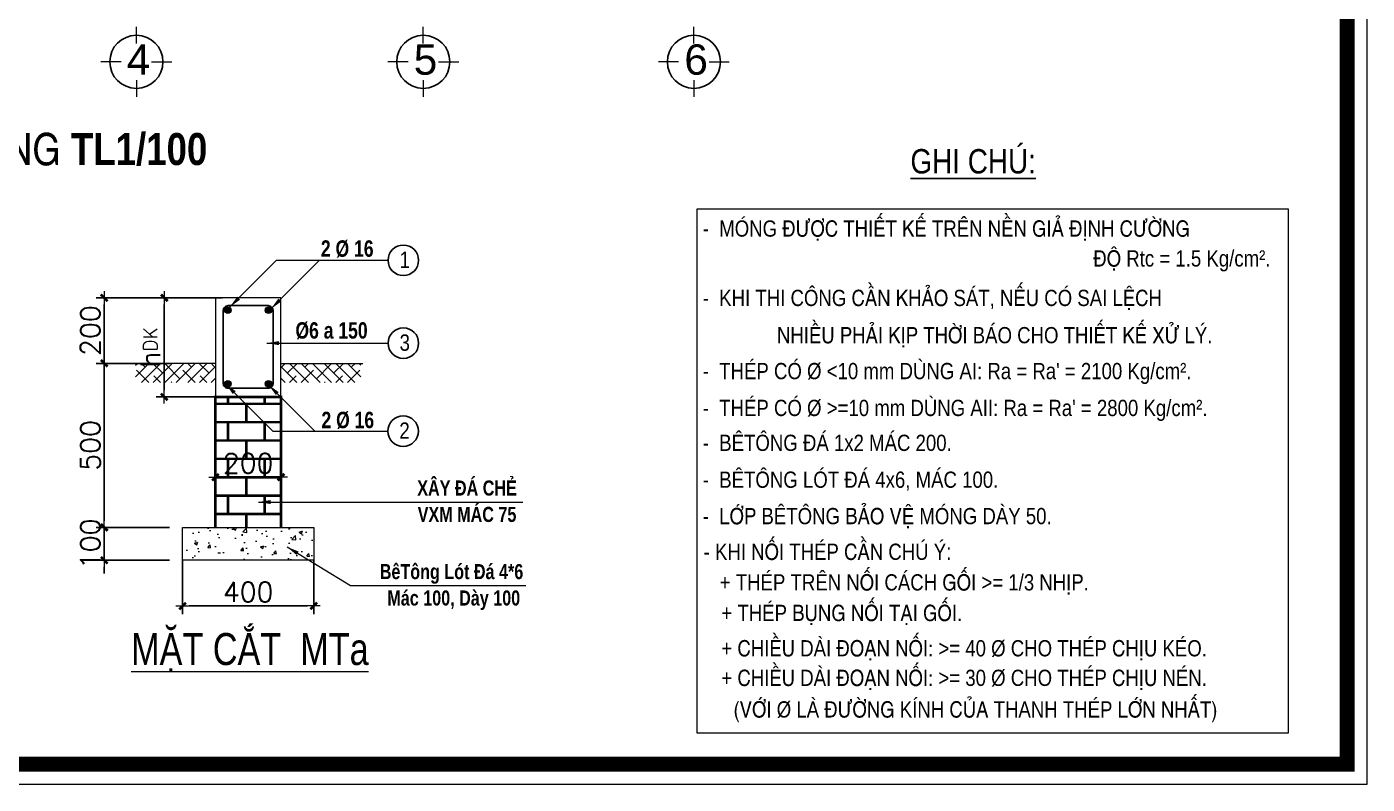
# Model space of a CAD drawing. Header units: millimetres. Extents: x 615730 to 2792744, y 139412 to 597571.
# Drawn here: x 1102411 to 1118758, y 204341 to 213576 of the extents above; entities that cross this region are included whole.
import ezdxf
from ezdxf.enums import TextEntityAlignment as Align

# ---------------------------------------------------------------- set-up
doc = ezdxf.new("R2010")
doc.units = ezdxf.units.MM
doc.header["$MEASUREMENT"] = 0
doc.header["$PDMODE"] = 34
doc.linetypes.add('ACAD_ISO03W100', pattern=[30, 12, -18])
doc.layers.get('0').update_dxf_attribs({"lineweight": 5})
for name, color, linetype, lineweight in [('0.1(9)', 9, 'Continuous', 13), ('DUONG BAO', 7, 'Continuous', 20), ('duongkichthuoc', 2, 'Continuous', 13), ('HACTH', 251, 'Continuous', 15), ('KT', 148, 'Continuous', 18), ('thay', 7, 'Continuous', 15), ('THEP DOC', 1, 'Continuous', 70)]:
    doc.layers.add(name, color=color, linetype=linetype, lineweight=lineweight)
for name, color, linetype in [('2L', 7, 'Continuous'), ('5L', 1, 'Continuous'), ('GHICHU', 40, 'Continuous'), ('H', 252, 'Continuous'), ('netthay', 3, 'Continuous'), ('TEXT', 2, 'Continuous'), ('VE', 142, 'Continuous')]:
    doc.layers.add(name, color=color, linetype=linetype)
doc.styles.add('BOLE', font='txt.shx')
doc.styles.add('H280', font='', dxfattribs={"height": 200})
doc.styles.add('HOA A1', font='', dxfattribs={"height": 250})
doc.styles.add('HOA2A', font='', dxfattribs={"width": 0.8})
doc.styles.add('KT OZON', font='', dxfattribs={"height": 200})
doc.styles.add('romans', font='romans.shx', dxfattribs={"height": 240})
doc.styles.get("Standard").update_dxf_attribs({"font": ''})
doc.styles.add('vk DUY', font='', dxfattribs={"width": 0.8})
doc.styles.add('VN', font='')
doc.styles.get('H280').set_extended_font_data('VNI-Avo')
doc.styles.get('HOA A1').set_extended_font_data('VNI-Helve-Condense')
doc.styles.get('HOA2A').set_extended_font_data('VNI-Helve-Condense')
doc.styles.get('KT OZON').set_extended_font_data('VNI-Helve')
doc.styles.get('Standard').set_extended_font_data('VNI-Avo')
doc.styles.get('vk DUY').set_extended_font_data('VNI-Avo', bold=True)
doc.styles.get('VN').set_extended_font_data('VNI-Helve-Condense')
doc.dimstyles.new('25', dxfattribs={"dimtxt": 160, "dimasz": 80, "dimexe": 100, "dimexo": 0, "dimgap": 50, "dimtad": 1, "dimdec": 0, "dimlfac": 0.25, "dimdsep": 46, "dimtxsty": 'romans', "dimblk": ']', "dimcen": 50, "dimdle": 100, "dimclrd": 148, "dimclre": 148, "dimclrt": 2, "dimadec": 0, "dimazin": 0, "dimtfac": 0.4, "dimtdec": 0, "dimtix": 1, "dimtmove": 2, "dimatfit": 3, "dimldrblk": ']', "dimfxl": 1, "dimtvp": 0.004, "dimtolj": 1, "dimarcsym": 0})
doc.dimstyles.new('TL1-20', dxfattribs={"dimtxt": 250, "dimasz": 150, "dimexe": 150, "dimexo": 350, "dimgap": 100, "dimtad": 1, "dimdec": 0, "dimlfac": 0.2, "dimdsep": 46, "dimtxsty": 'HOA2A', "dimblk": 'ARCHTICK', "dimcen": 0.09, "dimdle": 150, "dimclrd": 256, "dimclre": 256, "dimclrt": 7, "dimadec": 0, "dimazin": 0, "dimtfac": 1, "dimtdec": 0, "dimtix": 1, "dimtmove": 2, "dimatfit": 3, "dimfxl": 1, "dimtolj": 1, "dimtzin": 0, "dimlwd": -1, "dimlwe": -1, "dimarcsym": 0})

# ---------------------------------------------------------------- blocks, each defined once
blk = doc.blocks.new('TRUC 1')
at = {"ltscale": 50}
blk.add_circle((0, -9525), 8572, dxfattribs=at)
at = {"layer": '0.1(9)', "ltscale": 50}
for p, q in [((0, -3572), (0, 1782)), ((-4942, -9525), (-11427, -9525)), ((4942, -9525), (11427, -9525)), ((0, -15478), (0, -20832))]:
    blk.add_line(p, q, dxfattribs=at)
at = {"layer": 'TEXT', "ltscale": 50, "style": 'H280'}
blk.add_attdef('1', text='', height=10478, dxfattribs=at).set_placement((-214, -4892), align=Align.CENTER)
blk = doc.blocks.new(']')
for p, q in [((1, 0), (-1, 0)), ((0, 1), (0, -1))]:
    blk.add_line(p, q)
at = {"color": 9, "const_width": 0.4}
blk.add_lwpolyline([(-0.51, -0.51), (0.51, 0.51)], dxfattribs=at)
blk = doc.blocks.new('*D994')
at = {"layer": 'DEFPOINTS', "color": 0, "transparency": 16777216}
for p in [(1104150, 209472), (1103355, 207472), (1104150, 207472)]:
    blk.add_point(p, dxfattribs=at)
at = {"layer": 'duongkichthuoc', "color": 148, "lineweight": -2, "transparency": 16777216}
for p, q in [((1104150, 209472), (1103255, 209472)), ((1103355, 209392), (1103355, 207552)), ((1104150, 207472), (1103255, 207472))]:
    blk.add_line(p, q, dxfattribs=at)
at = {"layer": 'duongkichthuoc', "color": 148, "lineweight": -2, "transparency": 16777216, "xscale": 80, "yscale": 80, "zscale": 80}
for p, rotation in [((1103355, 209472), 90), ((1103355, 207472), 270)]:
    blk.add_blockref(']', p, dxfattribs=dict(at, rotation=rotation))
at = {"layer": 'duongkichthuoc', "color": 2, "transparency": 16777216, "insert": (1103185, 208472), "char_height": 240, "attachment_point": 5, "rotation": 90, "style": 'romans'}
blk.add_mtext('\\A1;500', dxfattribs=at)
blk = doc.blocks.new('*D995')
at = {"layer": 'DEFPOINTS', "color": 0, "transparency": 16777216}
for p in [(1104150, 207472), (1103355, 207072), (1104150, 207072)]:
    blk.add_point(p, dxfattribs=at)
at = {"layer": 'duongkichthuoc', "color": 148, "lineweight": -2, "transparency": 16777216}
for p, q in [((1103355, 207552), (1103355, 207632)), ((1104150, 207472), (1103255, 207472)), ((1103355, 207472), (1103355, 207072)), ((1104150, 207072), (1103255, 207072)), ((1103355, 206992), (1103355, 206912))]:
    blk.add_line(p, q, dxfattribs=at)
at = {"layer": 'duongkichthuoc', "color": 148, "lineweight": -2, "transparency": 16777216, "xscale": 80, "yscale": 80, "zscale": 80}
for p, rotation in [((1103355, 207472), 270), ((1103355, 207072), 90)]:
    blk.add_blockref(']', p, dxfattribs=dict(at, rotation=rotation))
at = {"layer": 'duongkichthuoc', "color": 2, "transparency": 16777216, "insert": (1103185, 207272), "char_height": 240, "attachment_point": 5, "rotation": 90, "style": 'romans'}
blk.add_mtext('\\A1;100', dxfattribs=at)
blk = doc.blocks.new('*D996')
at = {"layer": 'DEFPOINTS', "color": 0, "transparency": 16777216}
for p in [(1104710, 208259), (1105510, 208259), (1105510, 208084)]:
    blk.add_point(p, dxfattribs=at)
at = {"layer": 'duongkichthuoc', "color": 148, "lineweight": -2, "transparency": 16777216}
for p, q in [((1104710, 208259), (1104710, 207984)), ((1105510, 208259), (1105510, 207984)), ((1104790, 208084), (1105430, 208084))]:
    blk.add_line(p, q, dxfattribs=at)
at = {"layer": 'duongkichthuoc', "color": 148, "lineweight": -2, "transparency": 16777216, "xscale": 80, "yscale": 80, "zscale": 80, "rotation": 180}
blk.add_blockref(']', (1104710, 208084), dxfattribs=at)
at = {"layer": 'duongkichthuoc', "color": 148, "lineweight": -2, "transparency": 16777216, "xscale": 80, "yscale": 80, "zscale": 80}
blk.add_blockref(']', (1105510, 208084), dxfattribs=at)
at = {"layer": 'duongkichthuoc', "color": 2, "transparency": 16777216, "insert": (1105110, 208254), "char_height": 240, "attachment_point": 5, "style": 'romans'}
blk.add_mtext('\\A1;200', dxfattribs=at)
blk = doc.blocks.new('*D997')
at = {"layer": 'DEFPOINTS', "color": 0, "transparency": 16777216}
for p in [(1104310, 207072), (1105910, 207072), (1105910, 206514)]:
    blk.add_point(p, dxfattribs=at)
at = {"layer": 'duongkichthuoc', "color": 148, "lineweight": -2, "transparency": 16777216}
for p, q in [((1104310, 207072), (1104310, 206414)), ((1105910, 207072), (1105910, 206414)), ((1104390, 206514), (1105830, 206514))]:
    blk.add_line(p, q, dxfattribs=at)
at = {"layer": 'duongkichthuoc', "color": 148, "lineweight": -2, "transparency": 16777216, "xscale": 80, "yscale": 80, "zscale": 80, "rotation": 180}
blk.add_blockref(']', (1104310, 206514), dxfattribs=at)
at = {"layer": 'duongkichthuoc', "color": 148, "lineweight": -2, "transparency": 16777216, "xscale": 80, "yscale": 80, "zscale": 80}
blk.add_blockref(']', (1105910, 206514), dxfattribs=at)
at = {"layer": 'duongkichthuoc', "color": 2, "transparency": 16777216, "insert": (1105110, 206684), "char_height": 240, "attachment_point": 5, "style": 'romans'}
blk.add_mtext('\\A1;400', dxfattribs=at)
blk = doc.blocks.new('*D998')
at = {"layer": 'DEFPOINTS', "color": 0, "transparency": 16777216}
for p in [(1104087, 210272), (1104799, 210272), (1104799, 209064)]:
    blk.add_point(p, dxfattribs=at)
at = {"layer": 'duongkichthuoc', "color": 148, "lineweight": -2, "transparency": 16777216}
for p, q in [((1104799, 210272), (1103987, 210272)), ((1104087, 209144), (1104087, 210192)), ((1104799, 209064), (1103987, 209064))]:
    blk.add_line(p, q, dxfattribs=at)
at = {"layer": 'duongkichthuoc', "color": 148, "lineweight": -2, "transparency": 16777216, "xscale": 80, "yscale": 80, "zscale": 80}
for p, rotation in [((1104087, 210272), 90), ((1104087, 209064), 270)]:
    blk.add_blockref(']', p, dxfattribs=dict(at, rotation=rotation))
at = {"layer": 'duongkichthuoc', "color": 2, "transparency": 16777216, "insert": (1103797, 209668), "char_height": 240, "attachment_point": 2, "rotation": 90, "style": 'romans'}
blk.add_mtext('\\A1;h{\\H0.6818x;DK}', dxfattribs=at)
blk = doc.blocks.new('_ARCHTICK')
at = {"color": 0, "linetype": 'ByBlock', "const_width": 0.15}
blk.add_lwpolyline([(-0.5, -0.5), (0.5, 0.5)], dxfattribs=at)
blk = doc.blocks.new('*D999')
at = {"layer": 'DEFPOINTS', "color": 0, "transparency": 16777216}
for p in [(1103355, 210272), (1104150, 210272), (1104150, 209472)]:
    blk.add_point(p, dxfattribs=at)
at = {"layer": 'duongkichthuoc', "color": 148, "lineweight": -2, "transparency": 16777216}
for p, q in [((1104150, 210272), (1103255, 210272)), ((1103355, 209552), (1103355, 210192)), ((1104150, 209472), (1103255, 209472))]:
    blk.add_line(p, q, dxfattribs=at)
at = {"layer": 'duongkichthuoc', "color": 148, "lineweight": -2, "transparency": 16777216, "xscale": 80, "yscale": 80, "zscale": 80}
for p, rotation in [((1103355, 210272), 90), ((1103355, 209472), 270)]:
    blk.add_blockref(']', p, dxfattribs=dict(at, rotation=rotation))
at = {"layer": 'duongkichthuoc', "color": 2, "transparency": 16777216, "insert": (1103185, 209872), "char_height": 240, "attachment_point": 5, "rotation": 90, "style": 'romans'}
blk.add_mtext('\\A1;200', dxfattribs=at)
blk = doc.blocks.new('SO')
at = {"layer": 'GHICHU'}
blk.add_circle((202, 0), 233, dxfattribs=at)
at = {"layer": 'THEP DOC', "style": 'BOLE'}
blk.add_attdef('23', text='', height=200, dxfattribs=at).set_placement((214, 7), align=Align.MIDDLE)

msp = doc.modelspace()

# ---------------------------------------------------------------- hatches: boundary and pattern name
at = {"layer": '2L'}
for points in [[(1104902.3, 210120, 1), (1104822.3, 210120, 1)], [(1105398.3, 210120, 1), (1105318.3, 210120, 1)], [(1104902.3, 209224, 1), (1104822.3, 209224, 1)], [(1105398.3, 209224, 1), (1105318.3, 209224, 1)]]:
    msp.add_hatch(color=256, dxfattribs=at).paths.add_polyline_path(points)
at = {"layer": 'HACTH'}
h = msp.add_hatch(dxfattribs=at)
h.set_pattern_fill('ANSI38', color=256, scale=800, style=0)
h.set_pattern_definition([(45, (1339320.13, 223143.37), (-70.71068, 70.71068), []), (135, (1339320.13, 223143.37), (-212.132034, 70.71068), [250, -150])])
h.paths.add_polyline_path([(1104710.3, 209239.9), (1104710.3, 209472), (1103735.4, 209472), (1103735.4, 209239.9)])
h = msp.add_hatch(dxfattribs=at)
h.set_pattern_fill('ANSI38', color=256, scale=800, style=0)
h.set_pattern_definition([(135, (870900.42, 223143.37), (70.71068, 70.71068), []), (45, (870900.42, 223143.37), (212.132034, 70.71068), [250, -150])])
h.paths.add_polyline_path([(1105510.3, 209472), (1105510.3, 209239.9), (1106485.2, 209239.9), (1106485.2, 209472)])
h = msp.add_hatch(dxfattribs=at)
h.set_pattern_fill('AR-CONC', color=256, scale=56, style=0)
h.set_pattern_definition([(50, (910885.16, 342702), (401.6657, -35.1412), [42, -462]), (355, (910885.16, 342702), (-77.70075, 421.2276), [33.6, -369.6]), (100.4514, (910918.63, 342699.06), (323.96525, 386.08614), [35.6945, -392.6396]), (46.1842, (910885.16, 342814), (597.655, -92.6906), [63, -693]), (96.6356, (910934.96, 342806.26), (523.4111, 545.506), [53.5418, -588.9593]), (351.1842, (910885.16, 342814), (523.4107, 545.5064), [50.4, -554.4]), (21, (910941.16, 342786), (334.26795, -225.4666), [42, -462]), (326, (910941.16, 342786), (136.2566, 406.084), [33.6, -369.6]), (71.4514, (910969, 342767.2), (470.5247, 180.6171), [35.6945, -392.6396]), (37.5, (910885.16, 342701.99), (6.80952, 186.42056), [0, -365.12, 0, -375.2, 0, -371]), (7.5, (910885.16, 342701.99), (147.31894, 220.87056), [0, -213.92, 0, -356.72, 0, -141.4]), (327.5, (910760.28, 342701.99), (298.94056, -12.63073), [0, -140, 0, -436.8, 0, -579.6]), (317.5, (910704.28, 342702), (326.58425, 56.0588), [0, -182, 0, -290.08, 0, -411.6])])
h.paths.add_polyline_path([(1104310.3, 207472), (1104310.3, 207072), (1105910.3, 207072), (1105910.3, 207472)])
at = {"layer": 'VE', "ltscale": 400}
h = msp.add_hatch(dxfattribs=at)
h.set_pattern_fill('AR-B816C', color=256, scale=28, style=0)
h.set_pattern_definition([(0, (910885.16, 342701.99), (224, 224), [437.5, -10.5]), (0, (910661.16, 342712.49), (224, 224), [437.5, -10.5]), (90, (910885.16, 342701.99), (-224, 224), [-234.5, 213.5]), (90, (910874.66, 342701.99), (-224, 224), [-234.5, 213.5])])
h.paths.add_polyline_path([(1104908.4, 210539.8), (1105312.2, 210539.8), (1105312.2, 210235.6), (1104908.4, 210235.6)], flags=24)
h.paths.add_polyline_path([(1104906.7, 208418.5), (1105313.9, 208418.5), (1105313.9, 208114.2), (1104906.7, 208114.2)], flags=24)
h.paths.add_polyline_path([(1104907.5, 209868.3), (1105313, 209868.3), (1105313, 209564), (1104907.5, 209564)], flags=24)
h.paths.add_polyline_path([(1104710.3, 209063.6), (1104710.3, 207472), (1105510.3, 207472), (1105510.3, 209063.6)])

# ---------------------------------------------------------------- linework, layer by layer
at = {"linetype": 'Continuous'}
msp.add_line((1104583.5, 209472), (1103691.3, 209472), dxfattribs=at)
at = {"ltscale": 400}
msp.add_lwpolyline([(1104710.3, 207472, 32, 32, 0), (1104710.3, 208672, 32, 32, 0), (1104710.3, 208672, 32, 32, 0), (1104710.3, 208660.8, 32, 32, 0), (1104710.3, 208660.8, 32, 32, 0), (1104710.3, 209063.6, 32, 32, 0), (1105510.3, 209063.6, 32, 32, 0), (1105510.3, 208660.8, 32, 32, 0), (1105510.3, 208660.8, 32, 32, 0), (1105510.3, 208672, 32, 32, 0), (1105510.3, 208672, 32, 32, 0), (1105510.3, 207472, 0, 0, 0)], format="xyseb", dxfattribs=at)
for points in [[(1104710.3, 208660.8), (1104710.3, 208660.8), (1104710.3, 208672)], [(1104710.3, 208672), (1104710.3, 208660.8), (1104710.3, 208660.8)]]:
    msp.add_lwpolyline(points, dxfattribs=at)
msp.add_lwpolyline([(1104310.3, 207472), (1105910.3, 207472), (1105910.3, 207072), (1104310.3, 207072)], close=True, dxfattribs=at)
at = {"layer": '5L', "linetype": 'ByBlock'}
msp.add_lwpolyline([(1104866.3, 209168), (1105354.3, 209168, 0.4142136), (1105414.3, 209228), (1105414.3, 210116, 0.4142136), (1105354.3, 210176), (1104866.3, 210176, 0.4142136), (1104806.3, 210116), (1104806.3, 209228, 0.4142136)], format="xyb", close=True, dxfattribs=at)
at = {"layer": 'DUONG BAO'}
for p, q in [((1104710.3, 209472), (1103913.4, 209472)), ((1105510.3, 209472), (1106507.2, 209472))]:
    msp.add_line(p, q, dxfattribs=at)
msp.add_lwpolyline([(1104710.3, 210272), (1104710.3, 209063.6), (1105510.3, 209063.6), (1105510.3, 210272)], close=True, dxfattribs=at)
at = {"layer": 'duongkichthuoc'}
for centre in [(1104862.3, 210120), (1105358.3, 210120), (1104862.3, 209224), (1105358.3, 209224)]:
    msp.add_circle(centre, 40, dxfattribs=at)
at = {"layer": 'H', "const_width": 182.5, "elevation": -15.9}
msp.add_lwpolyline([(1082870.7, 204584.3), (1118514.5, 204584.3), (1118514.5, 229644.5), (1082870.7, 229644.5)], close=True, dxfattribs=at)
at = {"layer": 'KT', "ltscale": 10}
msp.add_lwpolyline([(1110588, 211356.1), (1117795.7, 211356.1), (1117795.7, 204962.6), (1110588, 204962.6)], close=True, dxfattribs=at)
at = {"layer": 'thay', "linetype": 'Continuous', "elevation": -15.9}
msp.add_lwpolyline([(1082627.4, 204341), (1118757.8, 204341), (1118757.8, 229887.8), (1082627.4, 229887.8)], close=True, dxfattribs=at)

# ---------------------------------------------------------------- block references
at = {"layer": 'netthay', "lineweight": -2, "ltscale": 10}
ref = msp.add_blockref('TRUC 1', (1103746.6, 212788.9, -13.1), dxfattribs=dict(at, xscale=0.03778148023411632, yscale=0.03778148023411632, zscale=0.03778148023411632, rotation=180))
ref.add_attrib('1', '4', dxfattribs={"layer": 'TEXT', "color": 3, "ltscale": 50, "height": 370.2, "style": 'KT OZON'}).set_placement((1103773.2, 212991.9, -13.1), align=Align.CENTER)
ref = msp.add_blockref('TRUC 1', (1107246.4, 212788.9, -13.1), dxfattribs=dict(at, xscale=0.03778148023411632, yscale=0.03778148023411632, zscale=0.03778148023411632, rotation=180))
ref.add_attrib('1', '5', dxfattribs={"layer": 'TEXT', "color": 3, "ltscale": 50, "height": 370.2, "style": 'KT OZON'}).set_placement((1107273.1, 212991.9, -13.1), align=Align.CENTER)
ref = msp.add_blockref('TRUC 1', (1110546.4, 212788.9, -13.1), dxfattribs=dict(at, xscale=0.03778148023411632, yscale=0.03778148023411632, zscale=0.03778148023411632, rotation=180))
ref.add_attrib('1', '6', dxfattribs={"layer": 'TEXT', "color": 3, "ltscale": 50, "height": 370.2, "style": 'KT OZON'}).set_placement((1110573.1, 212991.9, -13.1), align=Align.CENTER)
at = {"layer": 'TEXT', "linetype": 'ACAD_ISO03W100', "ltscale": 10}
ref = msp.add_blockref('SO', (1106841, 210728.8), dxfattribs=dict(at, xscale=0.7999999998137355, yscale=0.7999999998137355, zscale=0.7999999998137355))
ref.add_attrib('23', '1', dxfattribs={"color": 3, "height": 200, "style": 'HOA A1'}).set_placement((1107019.7, 210735.3), align=Align.MIDDLE_CENTER)
ref = msp.add_blockref('SO', (1106841.3, 209718.8), dxfattribs=dict(at, xscale=0.7999999998137355, yscale=0.7999999998137355, zscale=0.7999999998137355))
ref.add_attrib('23', '3', dxfattribs={"color": 3, "height": 200, "style": 'HOA A1'}).set_placement((1107020, 209725.3), align=Align.MIDDLE_CENTER)
ref = msp.add_blockref('SO', (1106838.5, 208645.7), dxfattribs=dict(at, xscale=0.7999999998137355, yscale=0.7999999998137355, zscale=0.7999999998137355))
ref.add_attrib('23', '2', dxfattribs={"color": 3, "height": 200, "style": 'HOA A1'}).set_placement((1107017.2, 208652.2), align=Align.MIDDLE_CENTER)

# ---------------------------------------------------------------- texts
at = {"linetype": 'Continuous', "style": 'vk DUY', "width": 0.8}
for s, p in [('XAÂY ÑAÙ CHEÛ', (1107779.5, 207860.3)), ('VXM MAÙC 75', (1107779.5, 207538.4)), ('BeâToâng Loùt Ñaù 4*6', (1107590.3, 206841.1)), (' Maùc 100, Daøy 100', (1107590.3, 206519.1))]:
    msp.add_text(s, height=184, dxfattribs=at).set_placement(p, align=Align.CENTER)
at = {"width": 0.8}
msp.add_text('%%UMAËT CAÉT  MTa', height=390, dxfattribs=at).set_placement((1103682.4, 205794))
at = {"insert": (1097220.3, 211792.6), "char_height": 390, "width": 26392.6, "attachment_point": 7}
msp.add_mtext('{\\fVNI-Helve-Condense|b1|i0|c0|p2;MAËT BAÈNG MOÙNG TÖÔØNG TL1/100}', dxfattribs=at)
at = {"layer": '2L', "lineweight": -2, "style": 'VN'}
for s, height, p in [('%%uGHI CHUÙ:', 297, (1113187, 211787.8)), ('-  MOÙNG ÑÖÔÏC THIEÁT KEÁ TREÂN NEÀN GIAÛ ÑÒNH CÖÔØNG', 198, (1110653.7, 211017.3)), ('ÑOÄ Rtc = 1.5 Kg/cm%%178.', 198, (1115417.7, 210652.6)), ('-  KHI THI COÂNG CAÀN KHAÛO SAÙT, NEÁU COÙ SAI LEÄCH', 198, (1110653.7, 210171)), ('   NHIEÀU PHAÛI KÒP THÔØI BAÙO CHO THIEÁT KEÁ XÖÛ LYÙ.', 198, (1111370.6, 209717.1)), ("-  THEÙP COÙ %%222 <10 mm DUØNG AI: Ra = Ra' = 2100 Kg/cm%%178.", 198, (1110653.7, 209279.5)), ("-  THEÙP COÙ %%222 >=10 mm DUØNG AII: Ra = Ra' = 2800 Kg/cm%%178.", 198, (1110653.7, 208829.9)), ('-  BEÂTOÂNG ÑAÙ 1x2 MAÙC 200.', 198, (1110653.7, 208404.3)), ('-  BEÂTOÂNG LOÙT ÑAÙ 4x6, MAÙC 100.', 198, (1110653.7, 207954.9)), ('-  LÔÙP BEÂTOÂNG BAÛO VEÄ MOÙNG DAØY 50.', 198, (1110653.7, 207511)), ('- KHI NOÁI THEÙP CAÀN CHUÙ YÙ:', 198, (1110665.1, 207076.2)), ('+ THEÙP TREÂN NOÁI CAÙCH GOÁI >= 1/3 NHÒP.', 198, (1110861.5, 206703)), ('+ THEÙP BUÏNG NOÁI TAÏI GOÁI.', 198, (1110881.6, 206330.3)), ('+ CHIEÀU DAØI ÑOAÏN NOÁI: >= 40 %%222 CHO THEÙP CHÒU KEÙO.', 198, (1110881.6, 205899.2)), ('+ CHIEÀU DAØI ÑOAÏN NOÁI: >= 30 %%222 CHO THEÙP CHÒU NEÙN.', 198, (1110881.6, 205538.9)), ('(VÔÙI Þ LAØ ÑÖÔØNG KÍNH CUÛA THANH THEÙP LÔÙN NHAÁT)', 198, (1111028.6, 205154.1))]:
    msp.add_text(s, height=height, dxfattribs=at).set_placement(p)
at = {"layer": 'DUONG BAO', "style": 'vk DUY', "width": 0.8}
for s, p in [('2 Þ 16', (1105997.2, 210772.2)), ('Þ6 a 150', (1105686.8, 209774)), ('2 Þ 16', (1106004.1, 208682.1))]:
    msp.add_text(s, height=200, dxfattribs=at).set_placement(p)

# ---------------------------------------------------------------- dimensions: what is measured, and where the dimension line sits
at = {"layer": 'duongkichthuoc'}
for base, p1, p2, picture, middle in [((1103355.1, 210272), (1104149.9, 209472), (1104149.9, 210272), '*D999', (1103185.1, 209872)), ((1103355.1, 207072), (1104149.9, 207472), (1104149.9, 207072), '*D995', (1103185.1, 207272))]:
    dim = msp.add_linear_dim(base=base, p1=p1, p2=p2, angle=90, dimstyle='25', dxfattribs=at)
    dim.commit()
    dim.dimension.update_dxf_attribs({"geometry": picture, "text_midpoint": middle})
for base, p1, p2, angle, text, picture, middle in [((1104087.4, 210272), (1104799.4, 209063.6), (1104799.4, 210272), 270, 'h{\\H0.6818x;DK}', '*D998', (1103917.4, 209667.8)), ((1103355.1, 207472), (1104149.9, 209472), (1104149.9, 207472), 90, '500', '*D994', (1103185.1, 208472))]:
    dim = msp.add_linear_dim(base=base, p1=p1, p2=p2, angle=angle, text=text, dimstyle='25', dxfattribs=at)
    dim.commit()
    dim.dimension.update_dxf_attribs({"geometry": picture, "text_midpoint": middle})
for base, p1, p2, picture, middle in [((1105510.3, 208084.2), (1104710.3, 208259), (1105510.3, 208259), '*D996', (1105110.3, 208254.2)), ((1105910.3, 206514.3), (1104310.3, 207072), (1105910.3, 207072), '*D997', (1105110.3, 206684.3))]:
    dim = msp.add_linear_dim(base=base, p1=p1, p2=p2, dimstyle='25', dxfattribs=at)
    dim.commit()
    dim.dimension.update_dxf_attribs({"geometry": picture, "text_midpoint": middle})

# ---------------------------------------------------------------- leaders
for points in [[(1104887.5, 210160.3), (1105455.9, 210728.8), (1106815.9, 210728.8)], [(1105387.7, 210136), (1105980.5, 210728.8)], [(1105336.1, 209718.8), (1106816.3, 209718.8)], [(1104834.2, 209222.4), (1105411, 208645.7), (1106813.5, 208645.7)], [(1105358.6, 209210.3), (1105923.2, 208645.7)], [(1105236.5, 207781.4), (1108458.1, 207781.4)], [(1105584.4, 207235), (1106359.2, 206762.1), (1108494.9, 206762.1)]]:
    msp.add_leader(points, dimstyle='TL1-20', override={"dimtxsty": 'vk DUY'}, dxfattribs=at)

doc.saveas('drawing.dxf')
